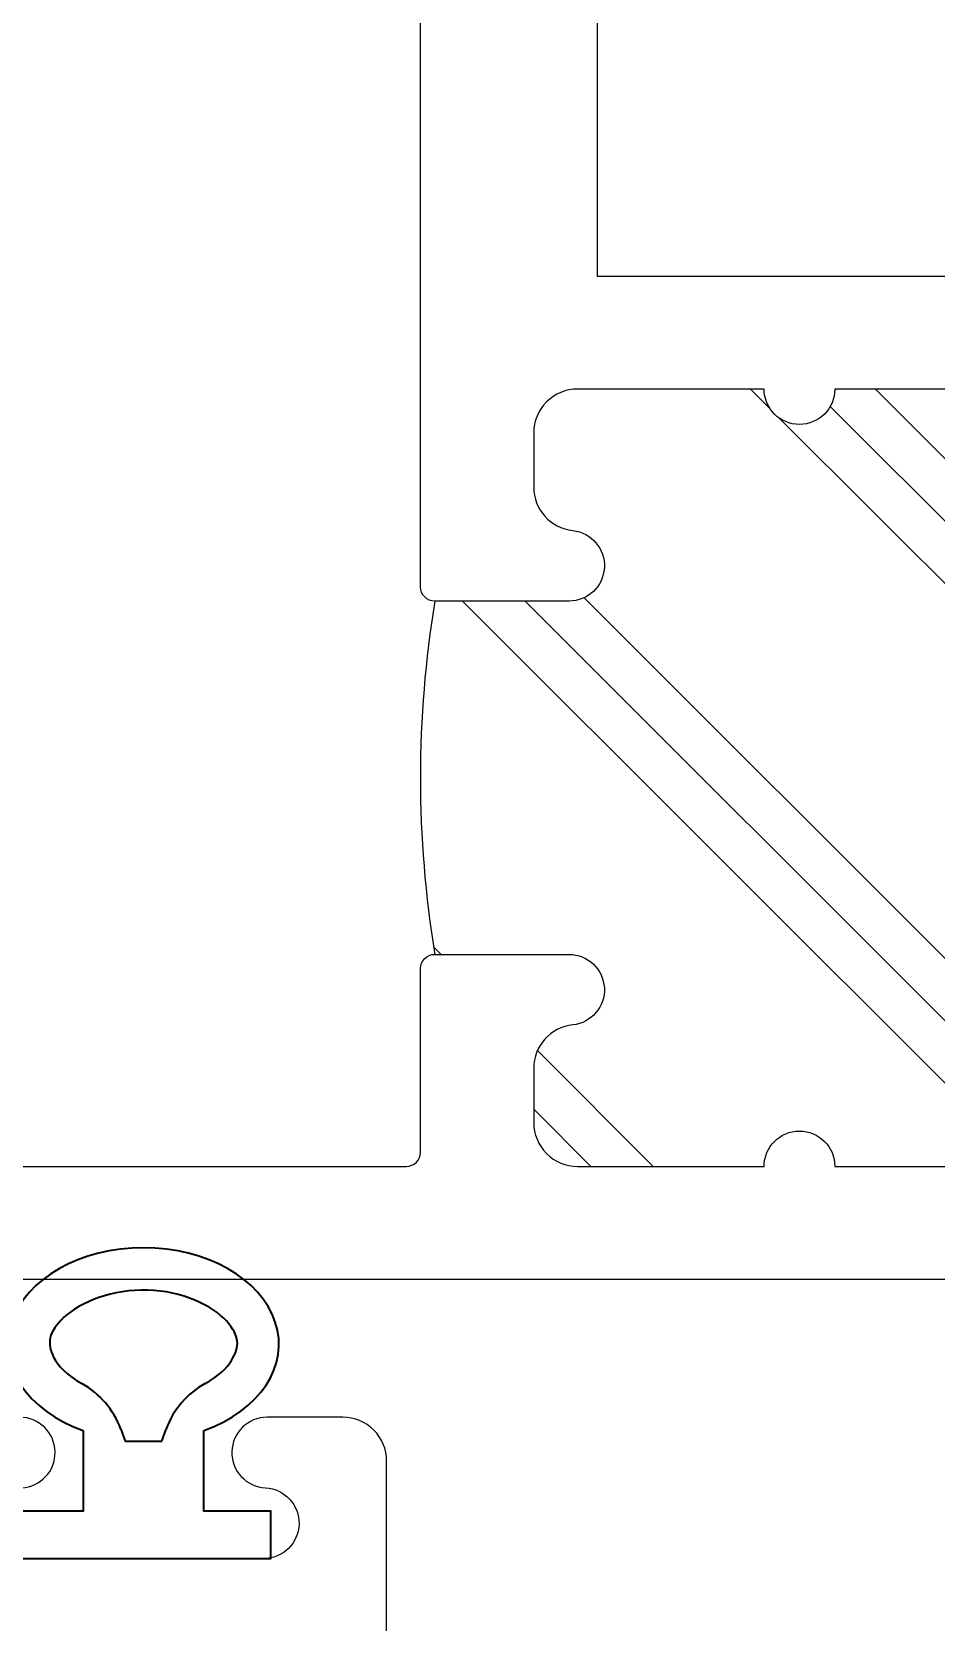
# Model space of a CAD drawing. Extents: x -138 to 168, y -127 to 72.
# Drawn here: x 3.216 to 3.855, y 47.288 to 48.413 of the extents above; entities that cross this region are included whole.
import ezdxf

# ---------------------------------------------------------------- set-up
doc = ezdxf.new("R2010")
doc.units = 0
doc.header["$MEASUREMENT"] = 0
doc.layers.get('0').update_dxf_attribs({"linetype": 'CONTINUOUS'})
doc.layers.add('FRAME', color=1, linetype='CONTINUOUS')
doc.layers.add('TEXT', color=7, linetype='CONTINUOUS')
doc.layers.add('PROFILE NUMBER', color=150, linetype='CONTINUOUS', lineweight=35)

# ---------------------------------------------------------------- blocks, each defined once
blk = doc.blocks.new('05P86-BLOCK-IG')
h = blk.add_hatch()
h.set_pattern_fill('PLAST', angle=45, style=0)
h.paths.add_polyline_path([(0.5435, 1.12, -1), (0.5435, 1.17), (0.5435, 1.302, 0.414214), (0.5125, 1.333), (0.4742, 1.333, 0.38311), (0.4434, 1.3053, -0.947716), (0.3935, 1.308), (0.3935, 1.403, 0.081165), (0.1435, 1.403), (0.1435, 1.308, -0.947716), (0.0936, 1.3053, 0.38311), (0.0628, 1.333), (0.0245, 1.333, 0.414214), (-0.0065, 1.302), (-0.0065, 1.17, -1), (-0.0065, 1.12), (-0.0065, 0.988, 0.414214), (0.0245, 0.957), (0.0628, 0.957, 0.38311), (0.0936, 0.9847, -0.898027), (0.1434, 0.9847, 0.38311), (0.1742, 0.957, -0.436275), (0.3628, 0.957, 0.38311), (0.3936, 0.9847, -0.898027), (0.4434, 0.9847, 0.38311), (0.4742, 0.957), (0.5125, 0.957, 0.414214), (0.5435, 0.988)])
for points in [[(-0.0865, 0.01), (-0.0865, 1.922, -0.414214), (-0.0765, 1.932), (0.2155, 1.932, -0.414214), (0.2255, 1.922), (0.2255, 1.862, -0.414214), (0.2155, 1.852), (0.0035, 1.852, 0.414214), (-0.0065, 1.842), (-0.0065, 1.423, 0.414214), (0.0035, 1.413), (0.1335, 1.413, -0.414214), (0.1435, 1.403), (0.1435, 1.308, -0.947716), (0.0936, 1.3053, 0.38311), (0.0628, 1.333), (0.0245, 1.333, 0.414214), (-0.0065, 1.302), (-0.0065, 1.17, -1), (-0.0065, 1.12), (-0.0065, 0.988, 0.414214)], [(0.5435, 0.988), (0.5435, 1.12, -1), (0.5435, 1.17), (0.5435, 1.302, 0.414214), (0.5125, 1.333), (0.4742, 1.333, 0.38311), (0.4434, 1.3053, -0.947716), (0.3935, 1.308), (0.3935, 1.403, -0.414214), (0.4035, 1.413), (0.8317, 1.413, 0.414214)]]:
    blk.add_lwpolyline(points, format="xyb")
blk.add_lwpolyline([(0.8885, 1.288), (0.6235, 1.288), (0.6235, 1.002)])
at = {"color": 7}
blk.add_arc((0.2685, 0.638), 0.7751, 80.7195, 99.2805, dxfattribs=at)
blk = doc.blocks.new('*U181')
at = {"layer": 'PROFILE NUMBER', "color": 5}
for p, q in [((-0.0161, 0.0916), (-0.013, 0.083)), ((0.013, 0.083), (0.0161, 0.0915)), ((-0.013, 0.083), (0.013, 0.083))]:
    blk.add_line(p, q, dxfattribs=at)
blk.add_lwpolyline([(-0.0427, 0.0907), (-0.0427, 0.0335), (-0.09, 0.0335), (-0.09, 0), (0.09, 0), (0.09, 0.0335), (0.0427, 0.0335), (0.0427, 0.0907)], dxfattribs=at)
for centre, start, end in [((-0.0725, 0.0712), 19.8289, 61.175), ((0.0725, 0.0712), 118.7633, 160.1945)]:
    blk.add_arc(centre, 0.06, start, end, dxfattribs=at)
blk.add_ellipse((0, 0.1517), major_axis=(-0.0958, 0), ratio=0.712114, start_param=2.033109, end_param=7.391692, dxfattribs=at)
blk.add_open_spline([(0.0437, 0.1238), (0.0526, 0.1287), (0.0589, 0.1347), (0.0685, 0.1503), (0.0681, 0.1574), (0.0493, 0.1788), (0.027, 0.1893), (-0.0212, 0.1906), (-0.0451, 0.1815), (-0.0674, 0.16), (-0.0684, 0.1523), (-0.0607, 0.1366), (-0.0538, 0.1294), (-0.0436, 0.1238)], degree=3, knots=[2.2211, 2.2211, 2.2211, 2.2211, 2.727733, 2.727733, 3.7005, 3.7005, 4.673268, 4.673268, 5.646035, 5.646035, 6.618803, 6.618803, 7.203997, 7.203997, 7.203997, 7.203997], dxfattribs=at)
blk = doc.blocks.new('3810_2p25in_Insert_Glass_Stop')
for points in [[(1.82, 0.4097, -0.975), (1.87, 0.4085)], [(0, 0.668), (1.839, 0.668, -0.414214), (1.87, 0.637), (1.87, 0.5835, -0.975), (1.82, 0.5823, 0.975), (1.77, 0.581), (1.77, 0.411, 0.975)]]:
    blk.add_lwpolyline(points, format="xyb")

msp = doc.modelspace()

# ---------------------------------------------------------------- block references
at = {"layer": 'FRAME', "rotation": 90}
msp.add_blockref('05P86-BLOCK-IG', (4.9035, 47.617), dxfattribs=at)
at = {"layer": 'FRAME', "xscale": -1, "rotation": 270.0000000000002}
msp.add_blockref('3810_2p25in_Insert_Glass_Stop', (2.7985, 45.563), dxfattribs=at)
at = {"layer": 'TEXT'}
msp.add_blockref('*U181', (3.2945, 47.333), dxfattribs=at)

doc.saveas('drawing.dxf')
